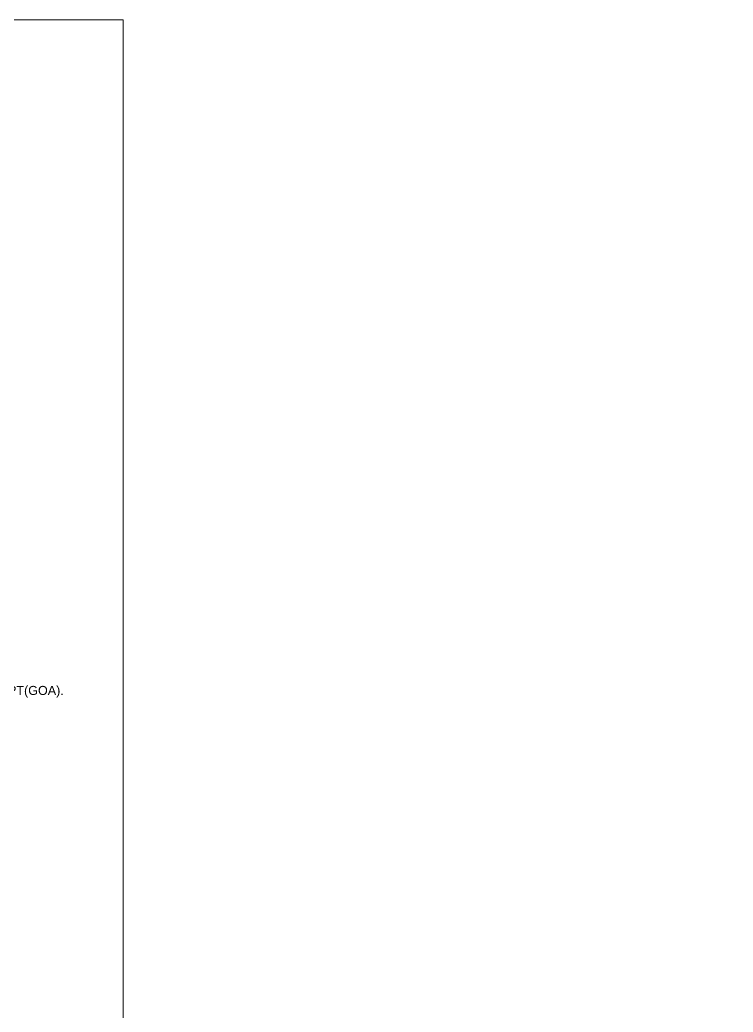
# Model space of a CAD drawing. Header units: millimetres. Extents: x -3009 to 55097, y -2803 to 5841.
# Drawn here: x 48200 to 48254.6, y 100 to 176 of the extents above; entities that cross this region are included whole.
import ezdxf

# ---------------------------------------------------------------- set-up
doc = ezdxf.new("R2010")
doc.units = ezdxf.units.MM
doc.layers.add('PDF2_Geometry', color=7, linetype='Continuous')
doc.layers.add('PDF2_Text', color=7, linetype='Continuous')
doc.styles.add('PDF F1', font='arial.ttf')

msp = doc.modelspace()

# ---------------------------------------------------------------- linework, layer by layer
at = {"layer": 'PDF2_Geometry', "lineweight": 13}
msp.add_lwpolyline([(47995.74799842235, 21.581074835761), (47995.74799842235, 175.9976682847704), (48207.91007203603, 175.9976682847704), (48207.91007203603, 21.581074835761)], close=True, dxfattribs=at)

# ---------------------------------------------------------------- texts
at = {"layer": 'PDF2_Text', "attachment_point": 4, "style": 'PDF F1'}
for s, insert, char_height in [('2.JOINERYDETAILSARETOBEDEVELOPEDBYSUPPLIERASPERSTANDARD', (48158.91991641903, 133.086294193256), 0.6887772478052107), ('3.THISDRGSISBASEDONTHERIFLERACKSPROVIDEDONGSLBUILTCOPY', (48158.91991641903, 128.8835005479892), 0.6887772478052107), ('4.EXACTPOSITIONOFRACKSFORFITMENTSHALLBEASADVISEDBYSHIPSSTAFFORCGRPT(GOA).', (48158.98280612488, 124.5551508436104), 0.6887772478052107), ('THISDRAWINGISPREPAREDINLINEWITHDRAWINGNO:H-1187-02-997500-01OFGSLYARDNO:1187', (48155.3969601749, 113.7369328830245), 0.5731492110038632), ('APPROVEDBYCGHQVIDELETTERNO:SA/0106/5THAOPV/1187/DWG/HULLDATED:27-04-06.', (48155.49137450245, 112.7020446438273), 0.5731492110038632)]:
    msp.add_mtext(s, dxfattribs=dict(at, insert=insert, char_height=char_height))

doc.saveas('drawing.dxf')
